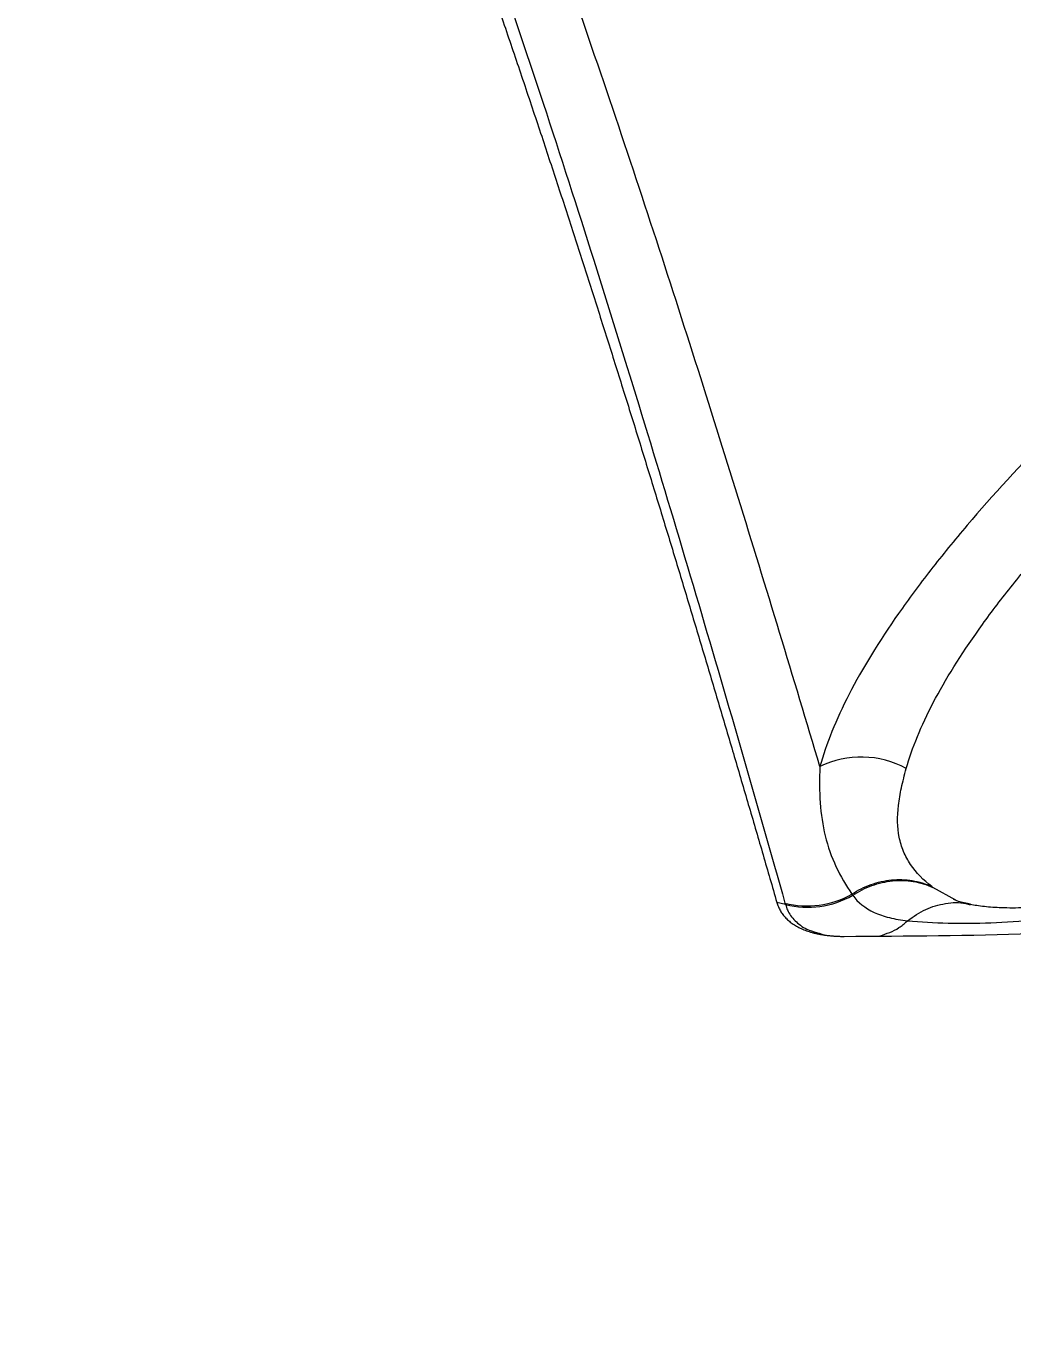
# Model space of a CAD drawing. Extents: x 409 to 498, y 628 to 778.
# Drawn here: x 479.379 to 482.229, y 652.049 to 655.792 of the extents above; entities that cross this region are included whole.
import ezdxf

# ---------------------------------------------------------------- set-up
doc = ezdxf.new("R2010")
doc.units = 0
doc.header["$MEASUREMENT"] = 0
doc.layers.add('1', color=4, linetype='Continuous')
doc.layers.add('GEOMETRY', color=4, linetype='Continuous', lineweight=25)

# ---------------------------------------------------------------- blocks, each defined once
blk = doc.blocks.new('2026_PULSE')
at = {"layer": 'GEOMETRY'}
for p, q in [((73.4868, 8.3088), (73.4207, 8.3456)), ((72.9949, 8.296), (72.9701, 8.3024))]:
    blk.add_line(p, q, dxfattribs=at)
for centre, radius, start, end in [((73.2139, 8.4494), 0.2724, 61.4746, 116.0039), ((73.0589, 8.5516), 0.2635, 255.9363, 299.6812)]:
    blk.add_arc(centre, radius, start, end, dxfattribs=at)
for points, knots in [([(71.5428, 12.5505), (71.5536, 12.5235), (71.5753, 12.4694), (71.6074, 12.3887), (71.6392, 12.3083), (71.6708, 12.2281), (71.702, 12.1483), (71.7329, 12.0688), (71.7635, 11.9896), (71.7937, 11.9108), (71.8235, 11.8323), (71.853, 11.7542), (71.8822, 11.6764), (71.9109, 11.599), (71.9394, 11.522), (71.9674, 11.4453), (71.9951, 11.3689), (72.0225, 11.2929), (72.0495, 11.2172), (72.0762, 11.1419), (72.1026, 11.0669), (72.1286, 10.9921), (72.1544, 10.9177), (72.1799, 10.8436), (72.205, 10.7697), (72.23, 10.6962), (72.2546, 10.6229), (72.279, 10.5498), (72.3031, 10.477), (72.3271, 10.4044), (72.3508, 10.3321), (72.3742, 10.2599), (72.3975, 10.188), (72.4206, 10.1163), (72.4434, 10.0448), (72.4661, 9.9735), (72.4886, 9.9023), (72.511, 9.8313), (72.5331, 9.7605), (72.5551, 9.6899), (72.577, 9.6194), (72.5987, 9.549), (72.6203, 9.4788), (72.6418, 9.4087), (72.6631, 9.3388), (72.6843, 9.2689), (72.7054, 9.1992), (72.7263, 9.1296), (72.7472, 9.0601), (72.7679, 8.9908), (72.7886, 8.9215), (72.8091, 8.8523), (72.8296, 8.7833), (72.8499, 8.7143), (72.8701, 8.6454), (72.8903, 8.5766), (72.9104, 8.508), (72.9304, 8.4393), (72.9503, 8.3708), (72.9635, 8.3252), (72.9701, 8.3024)], [0, 0, 0, 0, 0.017241, 0.034481, 0.051722, 0.068963, 0.086204, 0.103446, 0.120689, 0.137932, 0.155175, 0.172418, 0.189661, 0.206904, 0.224147, 0.241389, 0.258631, 0.275873, 0.293115, 0.310356, 0.327597, 0.344838, 0.362079, 0.37932, 0.39656, 0.4138, 0.431041, 0.448281, 0.465521, 0.482761, 0.500001, 0.517242, 0.534482, 0.551723, 0.568964, 0.586206, 0.603447, 0.620688, 0.63793, 0.655172, 0.672414, 0.689655, 0.706897, 0.724139, 0.741381, 0.758622, 0.775864, 0.793106, 0.810347, 0.827589, 0.84483, 0.862071, 0.879313, 0.896554, 0.913795, 0.931036, 0.948277, 0.965518, 0.982759, 1, 1, 1, 1]), ([(71.8352, 11.9126), (71.8972, 11.7486), (71.9567, 11.5869), (72.0712, 11.268), (72.1263, 11.1107), (72.285, 10.645), (72.3832, 10.3422), (72.5232, 9.8953), (72.5688, 9.7476), (72.6579, 9.4539), (72.7015, 9.3081), (72.8302, 8.8726), (72.913, 8.5855), (72.9937, 8.3002)], [0, 0, 0, 0, 0.125, 0.125, 0.25, 0.25, 0.5, 0.5, 0.625, 0.625, 0.75, 0.75, 1, 1, 1, 1]), ([(73.0944, 8.6943), (73.018, 8.9511), (72.9395, 9.2099), (72.818, 9.6019), (72.7768, 9.7332), (72.6926, 9.9975), (72.6497, 10.1305), (72.5618, 10.3986), (72.5167, 10.5337), (72.4238, 10.8066), (72.3761, 10.9444), (72.2771, 11.223), (72.2259, 11.364), (72.1202, 11.6494), (72.0656, 11.7938), (72.0091, 11.94)], [0, 0, 0, 0, 0.25, 0.25, 0.375, 0.375, 0.5, 0.5, 0.625, 0.625, 0.75, 0.75, 0.875, 0.875, 1, 1, 1, 1]), ([(76.8888, 11.3314), (76.8882, 11.3326), (76.8875, 11.3339), (76.8863, 11.3363), (76.8843, 11.34), (76.8796, 11.3484), (76.8753, 11.3553), (76.8662, 11.3686), (76.8596, 11.3769), (76.838, 11.4002), (76.8214, 11.4136), (76.7651, 11.4472), (76.7188, 11.461), (76.6495, 11.4672), (76.6351, 11.4679), (76.6055, 11.4681), (76.5902, 11.4677), (76.5429, 11.4648), (76.5096, 11.4606), (76.4393, 11.4481), (76.4024, 11.4396), (76.3442, 11.4238), (76.3244, 11.418), (76.2837, 11.4053), (76.2629, 11.3984), (76.1569, 11.3614), (76.0671, 11.3241), (75.9248, 11.2573), (75.876, 11.2332), (75.801, 11.1944), (75.7757, 11.181), (75.7243, 11.1532), (75.6983, 11.1389), (75.5679, 11.0657), (75.4612, 11.0016), (75.2977, 10.8975), (75.2425, 10.8615), (75.131, 10.7868), (75.0745, 10.7479), (74.906, 10.6295), (74.7945, 10.5476), (74.6283, 10.4202), (74.5732, 10.377), (74.4907, 10.311), (74.4632, 10.2888), (74.4086, 10.2441), (74.3816, 10.2218), (74.2477, 10.11), (74.1447, 10.02), (73.9964, 9.8841), (73.948, 9.8386), (73.877, 9.7701), (73.8536, 9.7472), (73.8076, 9.7016), (73.7851, 9.6789), (73.6748, 9.5661), (73.5938, 9.4777), (73.483, 9.3475), (73.4479, 9.3045), (73.3981, 9.2406), (73.382, 9.2194), (73.351, 9.1775), (73.3361, 9.1569), (73.2647, 9.0548), (73.217, 8.9771), (73.1598, 8.8663), (73.1432, 8.8304), (73.1148, 8.7604), (73.1033, 8.7266), (73.0944, 8.6943)], [0, 0, 0, 0, 0.001953, 0.001953, 0.003906, 0.007812, 0.015625, 0.015625, 0.03125, 0.03125, 0.0625, 0.0625, 0.125, 0.125, 0.140625, 0.140625, 0.15625, 0.15625, 0.1875, 0.1875, 0.21875, 0.21875, 0.234375, 0.234375, 0.25, 0.25, 0.3125, 0.3125, 0.34375, 0.34375, 0.359375, 0.359375, 0.375, 0.375, 0.4375, 0.4375, 0.46875, 0.46875, 0.5, 0.5, 0.5625, 0.5625, 0.59375, 0.59375, 0.609375, 0.609375, 0.625, 0.625, 0.6875, 0.6875, 0.71875, 0.71875, 0.734375, 0.734375, 0.75, 0.75, 0.8125, 0.8125, 0.84375, 0.84375, 0.859375, 0.859375, 0.875, 0.875, 0.9375, 0.9375, 0.96875, 0.96875, 1, 1, 1, 1]), ([(73.344, 8.6888), (73.3522, 8.7182), (73.3628, 8.7489), (73.389, 8.8125), (73.4044, 8.8452), (73.4572, 8.946), (73.5013, 9.0165), (73.5673, 9.1092), (73.581, 9.128), (73.6096, 9.166), (73.6245, 9.1853), (73.6705, 9.2433), (73.7028, 9.2823), (73.8049, 9.4004), (73.8795, 9.4805), (73.9809, 9.5827), (74.0015, 9.6033), (74.0437, 9.6446), (74.0652, 9.6653), (74.1303, 9.7274), (74.1746, 9.7686), (74.3105, 9.8917), (74.4047, 9.9732), (74.5269, 10.0745), (74.5516, 10.0948), (74.6013, 10.1352), (74.6264, 10.1554), (74.7016, 10.2152), (74.7519, 10.2544), (74.9033, 10.3701), (75.0048, 10.4446), (75.158, 10.5525), (75.2095, 10.5879), (75.3109, 10.6561), (75.361, 10.689), (75.5097, 10.7843), (75.6067, 10.8432), (75.7254, 10.9107), (75.749, 10.9239), (75.7957, 10.9495), (75.8188, 10.9619), (75.8871, 10.9978), (75.9315, 11.0201), (76.0611, 11.0822), (76.1429, 11.1171), (76.2395, 11.1519), (76.2585, 11.1584), (76.2956, 11.1705), (76.3137, 11.176), (76.3668, 11.191), (76.4005, 11.1991), (76.4646, 11.2114), (76.495, 11.2156), (76.5381, 11.2188), (76.5521, 11.2194), (76.5792, 11.2195), (76.5924, 11.2191), (76.6556, 11.2142), (76.6978, 11.2021), (76.7664, 11.162), (76.7927, 11.134), (76.8106, 11.0975)], [0, 0, 0, 0, 0.03125, 0.03125, 0.0625, 0.0625, 0.125, 0.125, 0.140625, 0.140625, 0.15625, 0.15625, 0.1875, 0.1875, 0.25, 0.25, 0.265625, 0.265625, 0.28125, 0.28125, 0.3125, 0.3125, 0.375, 0.375, 0.390625, 0.390625, 0.40625, 0.40625, 0.4375, 0.4375, 0.5, 0.5, 0.53125, 0.53125, 0.5625, 0.5625, 0.625, 0.625, 0.640625, 0.640625, 0.65625, 0.65625, 0.6875, 0.6875, 0.75, 0.75, 0.765625, 0.765625, 0.78125, 0.78125, 0.8125, 0.8125, 0.84375, 0.84375, 0.859375, 0.859375, 0.875, 0.875, 0.9375, 0.9375, 1, 1, 1, 1]), ([(73.0944, 8.6943), (73.0929, 8.6577), (73.0929, 8.6231), (73.0976, 8.5567), (73.1024, 8.5248), (73.1176, 8.4635), (73.1279, 8.434), (73.154, 8.3778), (73.1696, 8.351), (73.1871, 8.3261)], [0, 0, 0, 0, 0.25, 0.25, 0.5, 0.5, 0.75, 0.75, 1, 1, 1, 1]), ([(73.4176, 8.348), (73.3934, 8.3661), (73.3726, 8.3876), (73.3484, 8.4237), (73.3416, 8.4364), (73.3306, 8.4628), (73.3264, 8.4765), (73.3178, 8.519), (73.3174, 8.5493), (73.3232, 8.5985), (73.3262, 8.6155), (73.3339, 8.651), (73.3386, 8.6695), (73.344, 8.6888)], [0, 0, 0, 0, 0.25, 0.25, 0.375, 0.375, 0.5, 0.5, 0.75, 0.75, 0.875, 0.875, 1, 1, 1, 1]), ([(73.1871, 8.3261), (73.2043, 8.3376), (73.2229, 8.3469), (73.2614, 8.3606), (73.2814, 8.3651), (73.3215, 8.3689), (73.3416, 8.3682), (73.3807, 8.3618), (73.3997, 8.3561), (73.4176, 8.348)], [0, 0, 0, 0, 0.25, 0.25, 0.5, 0.5, 0.75, 0.75, 1, 1, 1, 1]), ([(73.1894, 8.3227), (73.2067, 8.3343), (73.2253, 8.3438), (73.2639, 8.3579), (73.284, 8.3624), (73.3242, 8.3664), (73.3444, 8.3658), (73.3837, 8.3595), (73.4028, 8.3537), (73.4207, 8.3456)], [0, 0, 0, 0, 0.25, 0.25, 0.5, 0.5, 0.75, 0.75, 1, 1, 1, 1]), ([(72.9937, 8.3002), (73.0256, 8.292), (73.0594, 8.2901), (73.1256, 8.299), (73.158, 8.3098), (73.187, 8.3261)], [0, 0, 0, 0, 0.5, 0.5, 1, 1, 1, 1]), ([(73.1894, 8.3227), (73.2042, 8.3021), (73.2246, 8.2858), (73.2643, 8.2673), (73.279, 8.2622), (73.3114, 8.2542), (73.3291, 8.2512), (73.3479, 8.2495)], [0, 0, 0, 0, 0.5, 0.5, 0.75, 0.75, 1, 1, 1, 1]), ([(73.5296, 8.2969), (73.5234, 8.2981), (73.5034, 8.3019), (73.4876, 8.3077), (73.4809, 8.3112), (73.4799, 8.3117)], [0, 0, 0, 0, 0.275275, 0.88694, 1, 1, 1, 1]), ([(73.9358, 8.3263), (73.9134, 8.3205), (73.8562, 8.3055), (73.7714, 8.2928), (73.6875, 8.2858), (73.6203, 8.2858), (73.5679, 8.2898), (73.5394, 8.2937), (73.5291, 8.2964), (73.529, 8.2964)], [0, 0, 0, 0, 0.130316, 0.333172, 0.529949, 0.698697, 0.845334, 0.999476, 1, 1, 1, 1]), ([(72.9701, 8.3024), (72.9708, 8.3002), (72.9721, 8.296), (72.9745, 8.2898), (72.9773, 8.2838), (72.9804, 8.278), (72.9838, 8.2724), (72.9876, 8.2671), (72.9918, 8.2619), (72.9963, 8.2569), (73.0011, 8.2522), (73.0063, 8.2476), (73.0118, 8.2433), (73.0176, 8.2392), (73.0238, 8.2353), (73.0303, 8.2316), (73.0371, 8.2281), (73.0442, 8.2249), (73.0517, 8.2219), (73.0595, 8.2191), (73.0676, 8.2166), (73.076, 8.2143), (73.0847, 8.2122), (73.0937, 8.2104), (73.103, 8.2088), (73.1125, 8.2074), (73.1224, 8.2062), (73.1325, 8.2053), (73.143, 8.2047), (73.1536, 8.2042), (73.161, 8.2042), (73.1646, 8.2041)], [0, 0, 0, 0, 0.034482, 0.068964, 0.103446, 0.137928, 0.172411, 0.206894, 0.241377, 0.275861, 0.310345, 0.344828, 0.379311, 0.413794, 0.448275, 0.482756, 0.517235, 0.551714, 0.586193, 0.620672, 0.655153, 0.689634, 0.724117, 0.758601, 0.793086, 0.827572, 0.862058, 0.896544, 0.93103, 0.965516, 1, 1, 1, 1]), ([(72.9937, 8.3002), (72.9937, 8.3002), (72.9937, 8.3002), (72.9937, 8.3002), (72.9941, 8.2988), (72.9945, 8.2974), (72.9949, 8.296)], [0, 0, 0, 0, 0.0000043501, 0.0000043501, 0.0000043501, 0.0003232914, 0.0003232914, 0.0003232914, 0.0003232914]), ([(72.9949, 8.296), (72.9949, 8.296), (72.9974, 8.2904), (73.0019, 8.2736), (73.0215, 8.248), (73.0569, 8.2214), (73.0948, 8.2122), (73.1157, 8.2071)], [0, 0, 0, 0, 0.000006, 0.118371, 0.388949, 0.663566, 1, 1, 1, 1]), ([(73.1646, 8.2041), (73.3466, 8.2053), (73.7105, 8.2078), (74.2054, 8.2358), (74.5102, 8.2704), (74.6499, 8.2863)], [0, 0, 0, 0, 0.35132, 0.702652, 1, 1, 1, 1]), ([(73.3479, 8.2495), (73.3649, 8.2615), (73.3988, 8.2855), (73.457, 8.3007), (73.5017, 8.304), (73.5244, 8.2965), (73.5287, 8.2951)], [0, 0, 0, 0, 0.309887, 0.619772, 0.929657, 1, 1, 1, 1]), ([(73.268, 8.2056), (73.2869, 8.212), (73.3151, 8.2215), (73.3396, 8.2417), (73.3475, 8.2491), (73.3479, 8.2495)], [0, 0, 0, 0, 0.65809, 0.982958, 1, 1, 1, 1]), ([(73.3479, 8.2495), (73.3856, 8.2459), (73.4246, 8.2437), (73.5048, 8.2418), (73.546, 8.2421), (73.6306, 8.2453), (73.6741, 8.2481), (73.7628, 8.2567), (73.8082, 8.2623), (73.8541, 8.2697)], [0, 0, 0, 0, 0.25, 0.25, 0.5, 0.5, 0.75, 0.75, 1, 1, 1, 1]), ([(74.4485, 7.1911), (74.4096, 7.1624), (74.1139, 6.9487), (73.5306, 6.5938), (72.6576, 6.2154), (71.76, 5.9658), (71.132, 5.8783), (70.7769, 5.8537), (70.7149, 5.8504), (70.6727, 5.8483), (70.67, 5.8481)], [0.6827211, 0.6827211, 0.6827211, 0.6827211, 0.6875, 0.71875, 0.75, 0.78125, 0.8105469, 0.8125, 0.8164062, 0.8166739, 0.8166739, 0.8166739, 0.8166739])]:
    blk.add_open_spline(points, degree=3, knots=knots, dxfattribs=at)
for points in [[(73.187, 8.3261), (73.1878, 8.325), (73.1886, 8.3239), (73.1894, 8.3227)], [(73.4207, 8.3456), (73.4196, 8.3464), (73.4185, 8.3472), (73.4175, 8.348)]]:
    blk.add_open_spline(points, degree=3, dxfattribs=at)

msp = doc.modelspace()

# ---------------------------------------------------------------- block references
at = {"layer": '1'}
msp.add_blockref('2026_PULSE', (408.577, 644.9604), dxfattribs=at)

doc.saveas('drawing.dxf')
